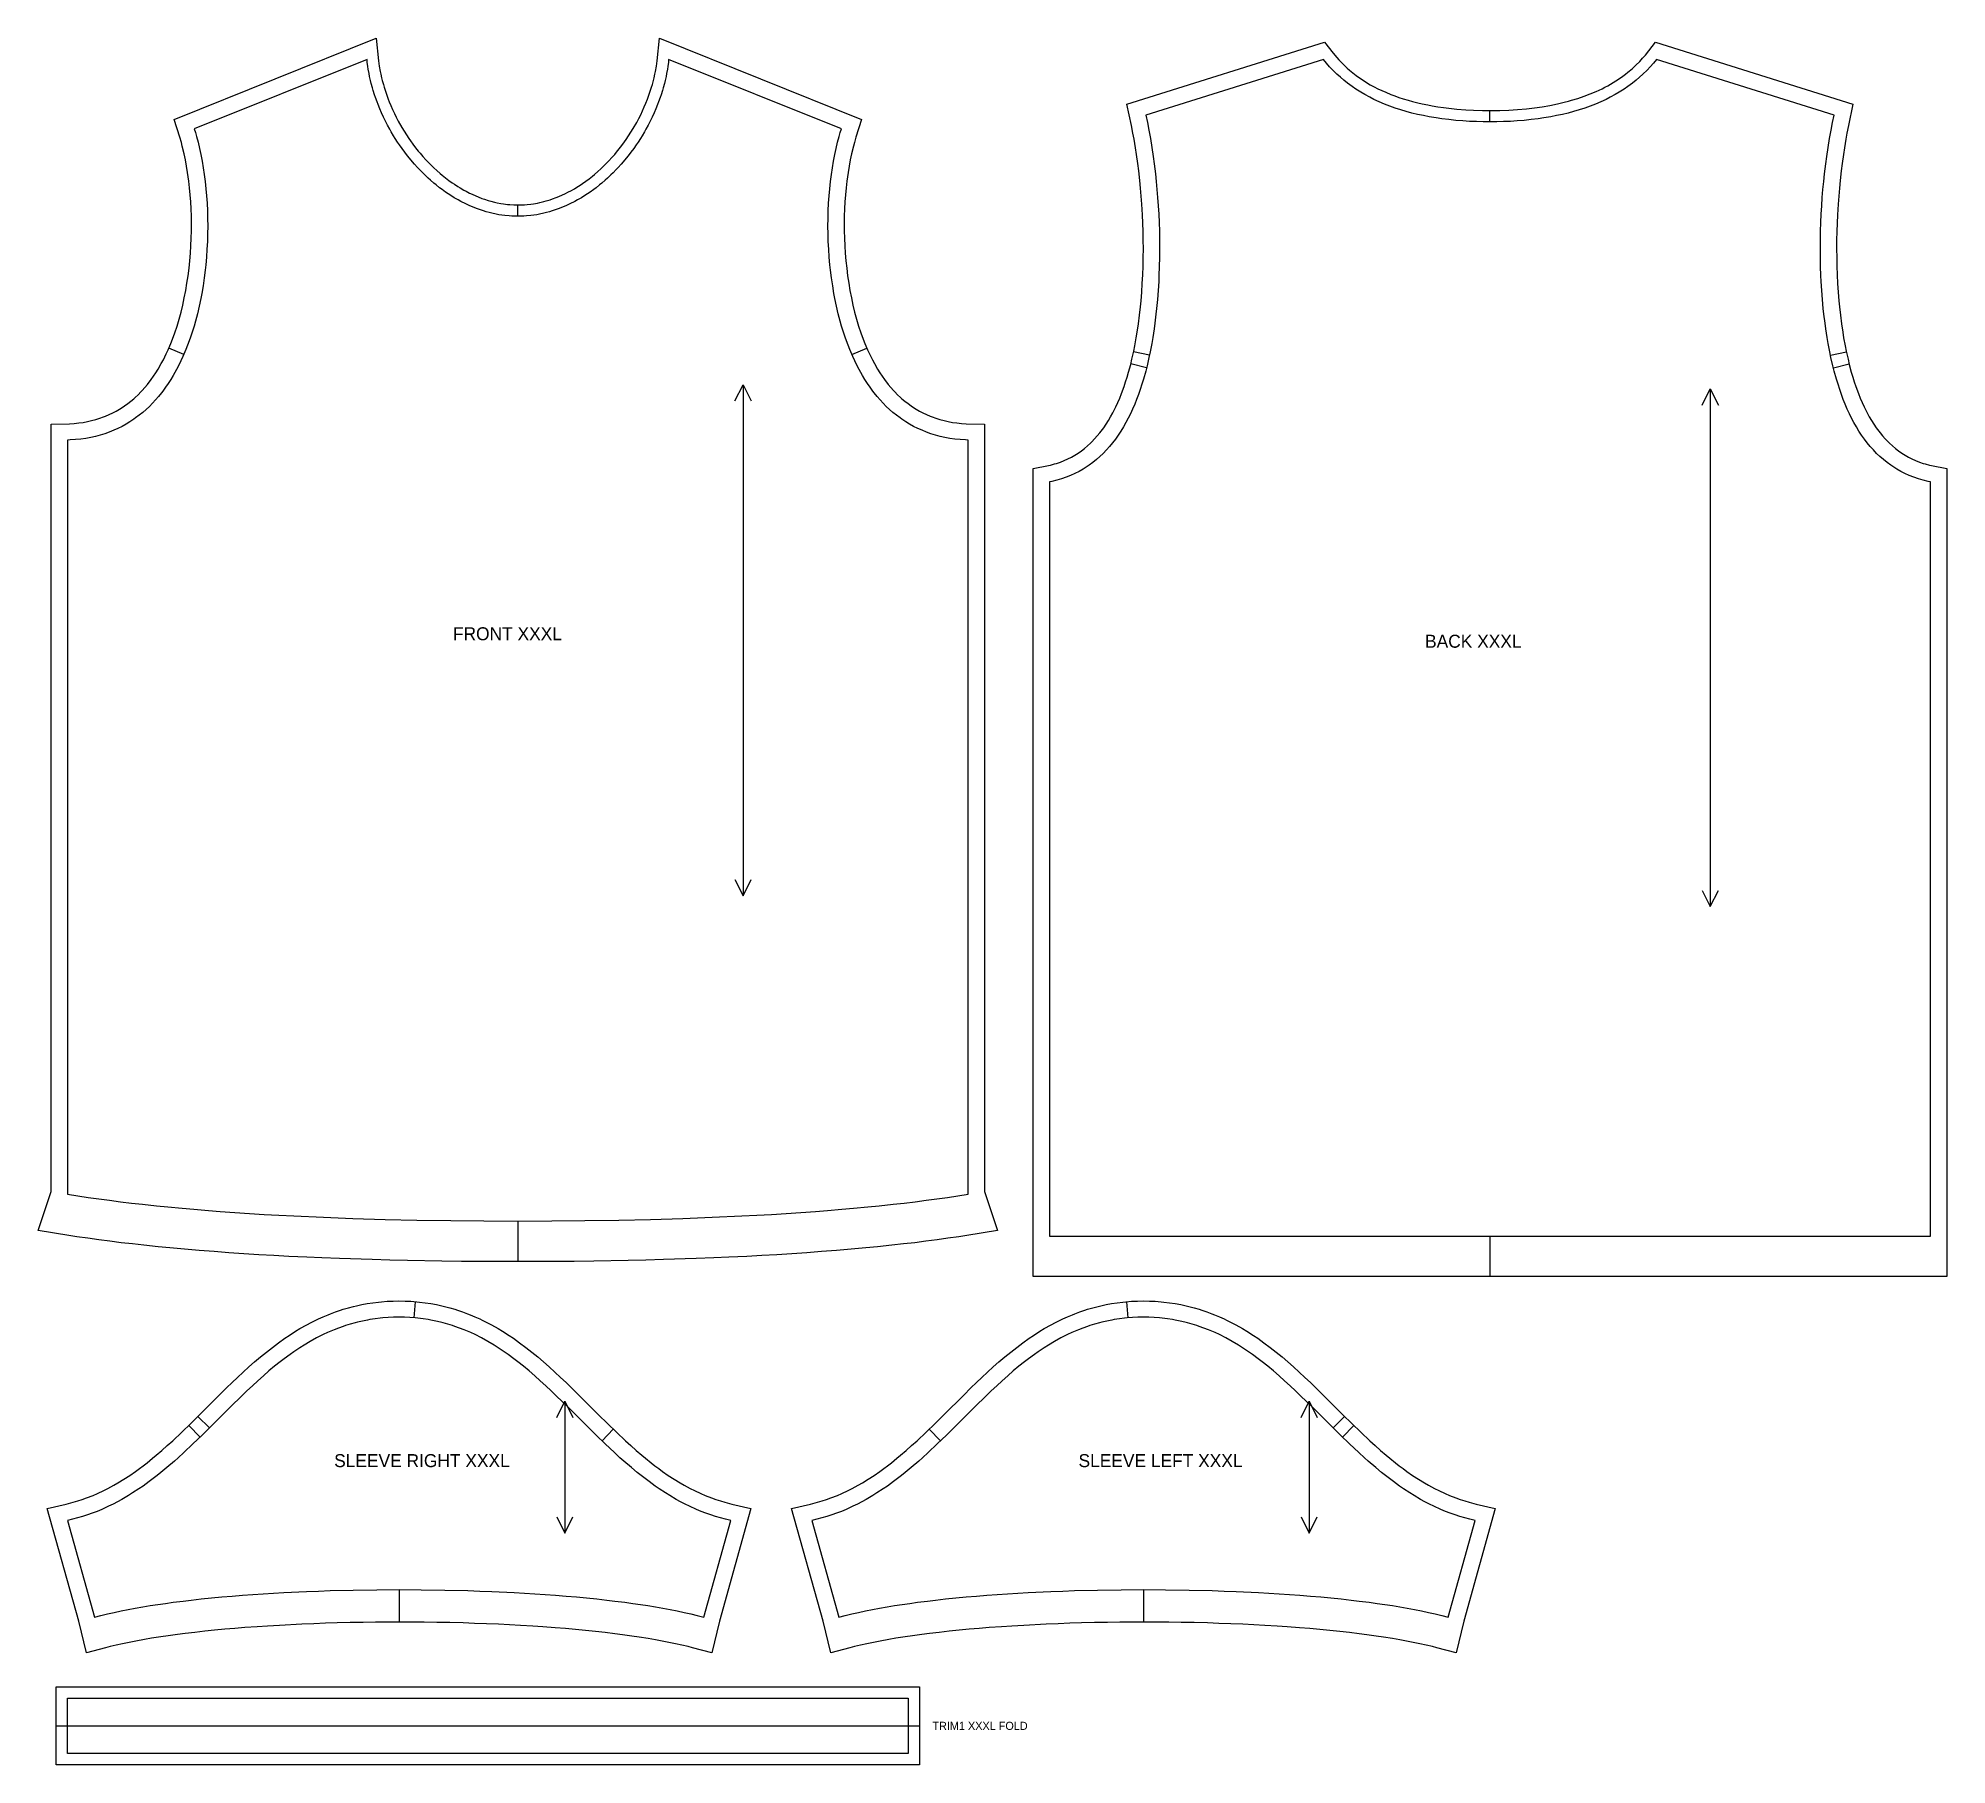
# Model space of a CAD drawing. Extents: x 17 to 1193, y 28 to 1092.
import ezdxf

# ---------------------------------------------------------------- set-up
doc = ezdxf.new("R2010")
doc.units = 0
for name, color, linetype in [('CUT', 7, 'CONTINUOUS'), ('FOLD', 6, 'CONTINUOUS'), ('GRAIN', 3, 'CONTINUOUS'), ('NOTCH', 1, 'CONTINUOUS'), ('SEW', 5, 'CONTINUOUS'), ('TEXT', 2, 'CONTINUOUS')]:
    doc.layers.add(name, color=color, linetype=linetype)

msp = doc.modelspace()

# ---------------------------------------------------------------- linework, layer by layer
at = {"layer": 'CUT'}
for points in [[(312.533, 988.827), (314.153, 988.849), (316.576, 988.963), (318.184, 989.093), (320.587, 989.366), (322.181, 989.599), (324.562, 990.024), (326.14, 990.357), (328.495, 990.929), (330.056, 991.359), (332.382, 992.073), (333.923, 992.595), (336.217, 993.446), (337.736, 994.058), (339.995, 995.041), (341.489, 995.739), (343.71, 996.85), (345.178, 997.631), (347.357, 998.864), (348.795, 999.726), (350.929, 1001.076), (352.336, 1002.015), (354.422, 1003.477), (356.476, 1005.005), (358.498, 1006.596), (359.827, 1007.691), (361.793, 1009.383), (363.722, 1011.132), (365.614, 1012.938), (366.854, 1014.171), (368.681, 1016.065), (370.468, 1018.008), (372.212, 1020), (373.351, 1021.353), (375.023, 1023.419), (376.648, 1025.527), (378.227, 1027.675), (379.253, 1029.128), (380.751, 1031.336), (382.198, 1033.578), (383.594, 1035.85), (385.801, 1039.7), (387.053, 1042.042), (388.248, 1044.407), (389.386, 1046.79), (390.465, 1049.191), (391.484, 1051.605), (392.441, 1054.031), (393.337, 1056.466), (394.169, 1058.907), (394.936, 1061.352), (395.412, 1062.983), (396.069, 1065.429), (396.47, 1067.057), (397.015, 1069.496), (397.34, 1071.118), (397.898, 1074.348), (398.33, 1077.555), (399.747, 1091.558), (524.249, 1041.494), (520.829, 1030.524), (519.89, 1027.233), (519.292, 1024.962), (518.169, 1020.241), (517.395, 1016.553), (516.685, 1012.745), (516.042, 1008.826), (515.294, 1003.438), (514.82, 999.286), (514.423, 995.048), (514.107, 990.731), (513.872, 986.345), (513.722, 981.898), (513.658, 977.399), (513.681, 972.857), (513.794, 968.281), (513.998, 963.682), (514.293, 959.068), (514.682, 954.449), (515.165, 949.836), (515.742, 945.236), (516.416, 940.661), (517.187, 936.121), (518.055, 931.624), (519.022, 927.18), (520.088, 922.799), (521.253, 918.491), (522.519, 914.264), (523.885, 910.127), (525.353, 906.09), (526.388, 903.458), (528.026, 899.604), (529.175, 897.102), (530.984, 893.453), (532.247, 891.094), (534.227, 887.67), (535.606, 885.466), (537.03, 883.326), (538.501, 881.253), (540.796, 878.271), (542.386, 876.368), (544.023, 874.536), (544.86, 873.646), (546.571, 871.92), (548.333, 870.266), (549.233, 869.466), (551.071, 867.921), (552.963, 866.449), (554.91, 865.051), (556.912, 863.728), (557.935, 863.095), (560.025, 861.886), (562.176, 860.755), (564.388, 859.702), (566.665, 858.73), (567.828, 858.275), (570.203, 857.428), (572.646, 856.667), (575.159, 855.995), (577.741, 855.415), (580.393, 854.931), (583.117, 854.546), (585.912, 854.264), (588.777, 854.09), (600.024, 853.744), (600.065, 381.143), (608.117, 357.126), (589.229, 354.055), (584.281, 353.293), (577.602, 352.315), (570.837, 351.379), (563.991, 350.484), (557.072, 349.628), (550.085, 348.811), (543.036, 348.032), (534.148, 347.11), (526.981, 346.412), (517.961, 345.589), (508.883, 344.818), (499.756, 344.097), (490.588, 343.426), (481.389, 342.802), (472.168, 342.224), (462.932, 341.691), (453.691, 341.201), (442.606, 340.666), (433.382, 340.265), (422.342, 339.833), (402.232, 339.174), (391.363, 338.883), (380.586, 338.636), (359.379, 338.268), (347.273, 338.122), (335.404, 338.024), (312.538, 337.949), (289.662, 338.024), (277.793, 338.122), (265.687, 338.268), (244.48, 338.636), (233.702, 338.883), (222.833, 339.174), (202.724, 339.833), (191.684, 340.265), (182.46, 340.666), (171.375, 341.201), (162.133, 341.691), (152.898, 342.224), (143.676, 342.802), (134.478, 343.426), (125.31, 344.097), (116.182, 344.818), (107.104, 345.589), (98.085, 346.412), (90.918, 347.11), (82.029, 348.032), (74.981, 348.811), (67.994, 349.628), (61.074, 350.484), (54.229, 351.379), (47.463, 352.315), (40.785, 353.293), (35.836, 354.055), (16.948, 357.126), (25, 381.143), (25.042, 853.744), (36.288, 854.09), (39.154, 854.264), (41.948, 854.546), (44.672, 854.931), (47.325, 855.415), (49.907, 855.995), (52.419, 856.667), (54.862, 857.428), (57.238, 858.275), (58.401, 858.73), (60.677, 859.702), (62.89, 860.755), (65.04, 861.886), (67.13, 863.095), (68.153, 863.728), (70.156, 865.051), (72.102, 866.449), (73.994, 867.921), (75.833, 869.466), (76.733, 870.266), (78.494, 871.92), (80.205, 873.646), (81.042, 874.536), (82.68, 876.368), (84.269, 878.271), (86.564, 881.253), (88.035, 883.326), (89.46, 885.466), (90.838, 887.67), (92.819, 891.094), (94.082, 893.453), (95.891, 897.102), (97.039, 899.604), (98.677, 903.458), (99.712, 906.09), (101.18, 910.127), (102.547, 914.264), (103.812, 918.491), (104.978, 922.799), (106.044, 927.18), (107.01, 931.624), (107.879, 936.121), (108.649, 940.661), (109.323, 945.236), (109.901, 949.836), (110.384, 954.449), (110.772, 959.068), (111.068, 963.682), (111.271, 968.281), (111.384, 972.857), (111.408, 977.399), (111.344, 981.898), (111.193, 986.345), (110.959, 990.731), (110.642, 995.048), (110.245, 999.286), (109.771, 1003.438), (109.024, 1008.826), (108.381, 1012.745), (107.67, 1016.553), (106.896, 1020.241), (105.773, 1024.962), (105.175, 1027.233), (104.237, 1030.524), (100.816, 1041.494), (225.318, 1091.558), (226.736, 1077.555), (227.168, 1074.348), (227.725, 1071.118), (228.05, 1069.496), (228.595, 1067.057), (228.996, 1065.429), (229.654, 1062.983), (230.129, 1061.352), (230.897, 1058.907), (231.729, 1056.466), (232.624, 1054.031), (233.256, 1052.413), (234.255, 1049.994), (235.314, 1047.589), (236.432, 1045.199), (237.608, 1042.828), (238.841, 1040.478), (241.018, 1036.614), (242.396, 1034.332), (243.827, 1032.08), (245.308, 1029.86), (246.323, 1028.399), (247.886, 1026.239), (249.496, 1024.117), (251.152, 1022.037), (252.281, 1020.674), (254.011, 1018.667), (255.784, 1016.707), (257.598, 1014.797), (258.829, 1013.552), (260.709, 1011.728), (262.626, 1009.96), (264.579, 1008.248), (265.901, 1007.14), (267.912, 1005.529), (269.956, 1003.98), (272.031, 1002.495), (273.431, 1001.542), (275.556, 1000.168), (276.988, 999.291), (279.159, 998.034), (280.62, 997.236), (282.833, 996.101), (284.322, 995.386), (286.574, 994.377), (288.088, 993.747), (290.376, 992.87), (291.912, 992.329), (294.232, 991.587), (295.789, 991.139), (298.139, 990.538), (299.714, 990.186), (302.089, 989.731), (303.681, 989.477), (306.079, 989.174), (307.685, 989.023), (310.104, 988.876), (311.722, 988.832)], [(911.587, 328.714), (630.131, 328.714), (630.064, 826.427), (639.504, 828.34), (640.798, 828.635), (643.324, 829.303), (644.555, 829.676), (646.958, 830.496), (649.283, 831.415), (651.531, 832.428), (653.707, 833.534), (655.812, 834.732), (657.85, 836.02), (659.824, 837.397), (661.736, 838.863), (663.588, 840.418), (665.383, 842.062), (666.259, 842.916), (667.971, 844.693), (669.63, 846.557), (671.235, 848.509), (672.789, 850.549), (673.547, 851.601), (675.024, 853.77), (676.452, 856.025), (677.829, 858.363), (679.157, 860.784), (681.056, 864.565), (682.26, 867.183), (683.416, 869.876), (684.524, 872.641), (686.096, 876.921), (687.084, 879.857), (688.025, 882.856), (688.92, 885.915), (690.176, 890.611), (690.956, 893.807), (692.043, 898.693), (692.713, 902.007), (693.637, 907.053), (694.2, 910.463), (694.965, 915.638), (695.64, 920.876), (696.224, 926.164), (696.564, 929.712), (697.004, 935.058), (697.359, 940.425), (697.633, 945.799), (697.827, 951.17), (697.944, 956.526), (697.986, 961.855), (697.956, 967.148), (697.857, 972.392), (697.691, 977.578), (697.461, 982.694), (697.061, 989.39), (696.695, 994.306), (696.277, 999.12), (695.811, 1003.824), (695.122, 1009.908), (694.559, 1014.321), (693.759, 1019.989), (693.127, 1024.071), (692.252, 1029.273), (691.58, 1032.988), (690.673, 1037.682), (687.887, 1050.973), (809.63, 1089.138), (815.013, 1082.232), (817.124, 1079.676), (818.44, 1078.199), (820.249, 1076.293), (821.646, 1074.912), (823.559, 1073.133), (825.031, 1071.845), (827.042, 1070.19), (829.105, 1068.603), (831.22, 1067.084), (833.384, 1065.631), (835.595, 1064.244), (837.853, 1062.92), (840.155, 1061.659), (842.499, 1060.46), (844.885, 1059.32), (847.309, 1058.24), (850.392, 1056.972), (852.898, 1056.02), (855.438, 1055.124), (858.008, 1054.282), (861.261, 1053.304), (863.893, 1052.579), (867.217, 1051.745), (869.899, 1051.132), (873.278, 1050.433), (875.999, 1049.926), (879.418, 1049.356), (882.852, 1048.854), (886.296, 1048.418), (891.125, 1047.914), (896.636, 1047.482), (901.437, 1047.222), (906.879, 1047.052), (912.256, 1047.008), (917.65, 1047.083), (923.105, 1047.285), (928.602, 1047.626), (934.119, 1048.115), (938.945, 1048.672), (943.756, 1049.356), (948.537, 1050.174), (953.275, 1051.132), (957.291, 1052.069), (959.941, 1052.756), (961.913, 1053.304), (965.811, 1054.487), (969.644, 1055.791), (973.403, 1057.218), (977.082, 1058.773), (980.675, 1060.46), (982.437, 1061.353), (984.176, 1062.282), (985.89, 1063.245), (987.579, 1064.244), (989.242, 1065.278), (990.878, 1066.349), (993.545, 1068.217), (995.107, 1069.388), (996.64, 1070.597), (999.128, 1072.699), (1001.528, 1074.912), (1003.837, 1077.237), (1005.616, 1079.179), (1007.329, 1081.196), (1013.544, 1089.138), (1135.287, 1050.973), (1132.501, 1037.682), (1131.594, 1032.988), (1130.921, 1029.273), (1130.047, 1024.071), (1129.415, 1019.989), (1128.614, 1014.321), (1128.052, 1009.908), (1127.363, 1003.824), (1126.896, 999.12), (1126.478, 994.306), (1126.113, 989.39), (1125.713, 982.694), (1125.483, 977.578), (1125.317, 972.392), (1125.217, 967.148), (1125.188, 961.855), (1125.23, 956.526), (1125.347, 951.17), (1125.541, 945.799), (1125.815, 940.425), (1126.17, 935.058), (1126.609, 929.712), (1126.95, 926.164), (1127.534, 920.876), (1128.208, 915.638), (1128.974, 910.463), (1129.537, 907.053), (1130.461, 902.007), (1131.13, 898.693), (1132.218, 893.807), (1132.998, 890.611), (1134.254, 885.915), (1135.149, 882.856), (1136.09, 879.857), (1137.078, 876.921), (1138.65, 872.641), (1139.758, 869.876), (1140.914, 867.183), (1142.118, 864.565), (1144.017, 860.784), (1145.345, 858.363), (1146.722, 856.025), (1148.149, 853.77), (1149.627, 851.601), (1150.385, 850.549), (1151.939, 848.509), (1153.544, 846.557), (1155.203, 844.693), (1156.914, 842.916), (1157.791, 842.062), (1159.586, 840.418), (1161.438, 838.863), (1163.35, 837.397), (1165.324, 836.02), (1167.362, 834.732), (1169.467, 833.534), (1171.643, 832.428), (1173.891, 831.415), (1176.216, 830.496), (1178.618, 829.676), (1179.85, 829.303), (1182.376, 828.635), (1183.67, 828.34), (1193.11, 826.427), (1193.043, 328.714), (916.188, 328.714)], [(239.342, 115.935), (224.854, 115.854), (217.184, 115.749), (209.265, 115.594), (201.124, 115.388), (193.993, 115.167), (186.741, 114.903), (179.389, 114.595), (165.721, 113.904), (158.201, 113.456), (151.92, 113.041), (144.386, 112.494), (138.125, 111.995), (131.893, 111.454), (125.705, 110.873), (119.572, 110.249), (113.508, 109.581), (107.526, 108.868), (102.808, 108.266), (97.005, 107.471), (92.446, 106.802), (86.863, 105.924), (82.497, 105.187), (77.174, 104.223), (73.031, 103.418), (68.997, 102.583), (65.078, 101.718), (61.281, 100.823), (58.516, 100.134), (46.698, 97.038), (41.926, 116.463), (22.55, 185.908), (34.279, 188.589), (35.708, 188.937), (38.538, 189.689), (41.329, 190.515), (44.083, 191.413), (46.8, 192.38), (50.809, 193.956), (53.44, 195.089), (57.326, 196.905), (59.878, 198.193), (63.652, 200.234), (66.134, 201.665), (69.809, 203.915), (73.43, 206.282), (77.002, 208.76), (79.359, 210.472), (81.697, 212.227), (84.017, 214.026), (87.467, 216.801), (89.749, 218.698), (93.147, 221.611), (96.52, 224.597), (99.87, 227.65), (105.416, 232.864), (110.929, 238.206), (116.43, 243.641), (128.581, 255.746), (133.05, 260.14), (136.43, 263.415), (139.841, 266.663), (143.288, 269.877), (146.776, 273.048), (150.312, 276.168), (153.9, 279.229), (157.547, 282.223), (161.26, 285.141), (165.045, 287.974), (168.908, 290.713), (171.53, 292.482), (175.537, 295.044), (178.26, 296.685), (182.427, 299.042), (185.261, 300.538), (188.143, 301.97), (189.602, 302.661), (192.557, 303.991), (195.562, 305.25), (197.084, 305.851), (200.165, 306.997), (203.298, 308.063), (204.884, 308.565), (208.096, 309.506), (211.361, 310.36), (213.013, 310.753), (216.356, 311.471), (219.752, 312.094), (223.2, 312.621), (226.7, 313.047), (228.469, 313.222), (232.044, 313.494), (235.669, 313.659), (239.266, 313.714), (243.015, 313.659), (246.64, 313.494), (250.215, 313.222), (251.984, 313.047), (255.484, 312.621), (258.932, 312.094), (262.328, 311.471), (265.671, 310.753), (267.323, 310.36), (270.588, 309.506), (273.799, 308.565), (275.386, 308.063), (278.519, 306.997), (281.6, 305.851), (283.122, 305.25), (286.127, 303.991), (289.082, 302.661), (290.541, 301.97), (293.423, 300.538), (296.257, 299.042), (300.424, 296.685), (303.147, 295.044), (307.154, 292.482), (309.776, 290.713), (313.639, 287.974), (317.423, 285.141), (321.137, 282.223), (324.784, 279.229), (328.372, 276.168), (331.908, 273.048), (335.396, 269.877), (338.843, 266.663), (342.254, 263.415), (345.634, 260.14), (350.103, 255.746), (362.254, 243.641), (367.755, 238.206), (373.268, 232.864), (378.814, 227.65), (382.164, 224.597), (385.537, 221.611), (388.935, 218.698), (391.217, 216.801), (394.667, 214.026), (396.987, 212.227), (399.325, 210.472), (401.681, 208.76), (405.254, 206.282), (408.875, 203.915), (412.55, 201.665), (415.032, 200.234), (418.806, 198.193), (421.358, 196.905), (425.244, 195.089), (427.874, 193.956), (431.884, 192.38), (434.601, 191.413), (437.355, 190.515), (440.146, 189.689), (442.975, 188.937), (444.405, 188.589), (456.134, 185.908), (436.758, 116.463), (431.986, 97.038), (420.168, 100.134), (417.403, 100.823), (413.606, 101.718), (409.687, 102.583), (405.653, 103.418), (401.51, 104.223), (397.264, 104.998), (392.921, 105.743), (387.365, 106.631), (382.826, 107.307), (377.046, 108.111), (372.344, 108.72), (366.379, 109.442), (360.331, 110.119), (354.211, 110.751), (348.032, 111.342), (341.808, 111.89), (335.552, 112.397), (328.02, 112.954), (321.739, 113.376), (314.214, 113.833), (300.528, 114.538), (293.161, 114.855), (285.892, 115.126), (278.739, 115.354), (270.569, 115.568), (262.617, 115.73), (254.909, 115.842), (240.336, 115.934)], [(698.026, 115.935), (683.538, 115.854), (675.868, 115.749), (667.949, 115.594), (659.808, 115.388), (652.677, 115.167), (645.425, 114.903), (638.073, 114.595), (624.405, 113.904), (616.885, 113.456), (610.604, 113.041), (603.07, 112.494), (596.809, 111.995), (590.577, 111.454), (584.389, 110.873), (578.256, 110.249), (572.192, 109.581), (566.21, 108.868), (561.492, 108.266), (555.689, 107.471), (551.13, 106.802), (545.547, 105.924), (541.181, 105.187), (535.858, 104.223), (531.715, 103.418), (527.681, 102.583), (523.762, 101.718), (519.965, 100.823), (517.2, 100.134), (505.382, 97.038), (500.61, 116.463), (481.234, 185.908), (492.963, 188.589), (494.392, 188.937), (497.222, 189.689), (500.013, 190.515), (502.767, 191.413), (505.484, 192.38), (509.493, 193.956), (512.124, 195.089), (516.01, 196.905), (518.562, 198.193), (522.336, 200.234), (524.818, 201.665), (528.493, 203.915), (532.114, 206.282), (535.686, 208.76), (538.043, 210.472), (540.381, 212.227), (542.701, 214.026), (546.151, 216.801), (548.433, 218.698), (551.831, 221.611), (555.204, 224.597), (558.554, 227.65), (564.1, 232.864), (569.613, 238.206), (575.114, 243.641), (587.265, 255.746), (591.734, 260.14), (595.114, 263.415), (598.525, 266.663), (601.972, 269.877), (605.46, 273.048), (608.995, 276.168), (612.584, 279.229), (616.231, 282.223), (619.944, 285.141), (623.729, 287.974), (627.592, 290.713), (630.214, 292.482), (634.221, 295.044), (636.944, 296.685), (641.11, 299.042), (643.945, 300.538), (646.827, 301.97), (648.286, 302.661), (651.241, 303.991), (654.246, 305.25), (655.767, 305.851), (658.849, 306.997), (661.982, 308.063), (663.568, 308.565), (666.78, 309.506), (670.045, 310.36), (671.697, 310.753), (675.04, 311.471), (678.436, 312.094), (681.884, 312.621), (685.384, 313.047), (687.153, 313.222), (690.728, 313.494), (694.353, 313.659), (697.95, 313.714), (701.699, 313.659), (705.324, 313.494), (708.899, 313.222), (710.668, 313.047), (714.167, 312.621), (717.616, 312.094), (721.011, 311.471), (724.355, 310.753), (726.007, 310.36), (729.272, 309.506), (732.483, 308.565), (734.07, 308.063), (737.203, 306.997), (740.284, 305.851), (741.806, 305.25), (744.811, 303.991), (747.766, 302.661), (749.225, 301.97), (752.107, 300.538), (754.941, 299.042), (759.108, 296.685), (761.831, 295.044), (765.838, 292.482), (768.46, 290.713), (772.323, 287.974), (776.107, 285.141), (779.82, 282.223), (783.468, 279.229), (787.056, 276.168), (790.592, 273.048), (794.08, 269.877), (797.527, 266.663), (800.938, 263.415), (804.318, 260.14), (808.787, 255.746), (820.938, 243.641), (826.438, 238.206), (831.952, 232.864), (837.498, 227.65), (840.848, 224.597), (844.22, 221.611), (847.619, 218.698), (849.901, 216.801), (853.351, 214.026), (855.671, 212.227), (858.009, 210.472), (860.365, 208.76), (863.938, 206.282), (867.559, 203.915), (871.234, 201.665), (873.716, 200.234), (877.49, 198.193), (880.042, 196.905), (883.928, 195.089), (886.558, 193.956), (890.568, 192.38), (893.285, 191.413), (896.039, 190.515), (898.83, 189.689), (901.659, 188.937), (903.089, 188.589), (914.818, 185.908), (895.442, 116.463), (890.67, 97.038), (878.852, 100.134), (876.087, 100.823), (872.29, 101.718), (868.371, 102.583), (864.337, 103.418), (860.194, 104.223), (855.948, 104.998), (851.605, 105.743), (846.049, 106.631), (841.51, 107.307), (835.73, 108.111), (831.027, 108.72), (825.063, 109.442), (819.015, 110.119), (812.895, 110.751), (806.716, 111.342), (800.492, 111.89), (794.236, 112.397), (786.704, 112.954), (780.422, 113.376), (772.898, 113.833), (759.212, 114.538), (751.845, 114.855), (744.576, 115.126), (737.423, 115.354), (729.253, 115.568), (721.301, 115.73), (713.593, 115.842), (699.02, 115.934)], [(28, 76), (560, 76), (560, 28), (28, 28)]]:
    msp.add_lwpolyline(points, close=True, dxfattribs=at)
at = {"layer": 'FOLD'}
msp.add_lwpolyline([(28, 52), (560, 52)], dxfattribs=at)
at = {"layer": 'GRAIN'}
for points in [[(446.299, 868.132), (451.299, 878.132), (456.299, 868.132)], [(451.299, 878.132), (451.299, 563.298)], [(1042.348, 865.546), (1047.348, 875.546), (1052.348, 865.546)], [(1047.348, 875.546), (1047.348, 556.649)], [(446.299, 573.298), (451.299, 563.298), (456.299, 573.298)], [(1042.348, 566.649), (1047.348, 556.649), (1052.348, 566.649)], [(336.513, 241.994), (341.513, 251.994), (346.513, 241.994)], [(341.513, 251.994), (341.513, 170.72)], [(795.197, 241.994), (800.197, 251.994), (805.197, 241.994)], [(800.197, 251.994), (800.197, 170.72)], [(336.513, 180.72), (341.513, 170.72), (346.513, 180.72)], [(795.197, 180.72), (800.197, 170.72), (805.197, 180.72)]]:
    msp.add_lwpolyline(points, dxfattribs=at)
at = {"layer": 'NOTCH'}
for points in [[(911.587, 1040.007), (911.577, 1047.007)], [(312.533, 981.827), (312.485, 988.827)], [(106.68, 896.69), (97.521, 900.704)], [(518.385, 896.69), (527.544, 900.704)], [(701.753, 896.278), (691.975, 898.372)], [(1121.421, 896.278), (1131.199, 898.372)], [(699.951, 888.484), (690.247, 890.898)], [(1123.222, 888.484), (1132.927, 890.898)], [(312.533, 362.949), (312.538, 337.949)], [(911.587, 353.714), (911.587, 328.714)], [(248.664, 303.317), (249.498, 313.282)], [(688.703, 303.317), (687.87, 313.282)], [(116.74, 229.902), (109.763, 237.066)], [(122.44, 235.516), (115.392, 242.611)], [(814.928, 235.516), (821.975, 242.611)], [(820.627, 229.902), (827.604, 237.066)], [(364.431, 227.487), (371.373, 234.686)], [(572.936, 227.487), (565.995, 234.686)], [(239.342, 135.935), (239.334, 115.935)], [(698.026, 135.935), (698.018, 115.935)]]:
    msp.add_lwpolyline(points, dxfattribs=at)
at = {"layer": 'SEW'}
for points in [[(312.533, 362.949), (333.578, 363.013), (353.857, 363.198), (374.759, 363.525), (394.324, 363.966), (414.162, 364.559), (432.345, 365.243), (450.596, 366.076), (459.725, 366.553), (468.844, 367.071), (477.945, 367.632), (487.02, 368.237), (496.058, 368.889), (503.256, 369.445), (512.205, 370.183), (519.32, 370.81), (528.148, 371.639), (535.151, 372.341), (543.822, 373.266), (550.684, 374.046), (557.473, 374.862), (564.182, 375.715), (570.804, 376.606), (577.331, 377.535), (583.754, 378.503), (590.066, 379.511), (590.025, 844.047), (588.368, 844.099), (585.107, 844.297), (581.916, 844.619), (578.796, 845.06), (575.747, 845.616), (572.771, 846.284), (569.867, 847.061), (567.036, 847.942), (564.278, 848.926), (561.592, 850.009), (558.978, 851.188), (556.436, 852.461), (553.965, 853.825), (551.565, 855.278), (549.235, 856.817), (548.096, 857.618), (545.87, 859.283), (543.712, 861.029), (541.621, 862.853), (539.596, 864.755), (537.637, 866.731), (535.742, 868.78), (533.911, 870.899), (532.142, 873.087), (531.281, 874.206), (529.605, 876.494), (527.989, 878.845), (526.432, 881.258), (524.933, 883.73), (522.793, 887.546), (521.437, 890.158), (520.137, 892.823), (518.89, 895.537), (517.122, 899.698), (516.009, 902.528), (514.437, 906.852), (513.453, 909.783), (512.071, 914.247), (511.212, 917.265), (510.015, 921.848), (508.926, 926.49), (507.944, 931.184), (507.347, 934.337), (506.539, 939.097), (505.834, 943.885), (505.23, 948.693), (504.883, 951.904), (504.445, 956.724), (504.104, 961.539), (503.86, 966.341), (503.711, 971.121), (503.656, 975.869), (503.692, 980.578), (503.82, 985.239), (504.035, 989.843), (504.338, 994.382), (504.726, 998.848), (505.196, 1003.233), (505.747, 1007.529), (506.375, 1011.729), (507.078, 1015.826), (507.852, 1019.812), (508.695, 1023.683), (509.602, 1027.43), (510.57, 1031.048), (511.247, 1033.386), (511.948, 1035.662), (405.466, 1078.48), (405.284, 1076.753), (404.946, 1074.153), (404.679, 1072.415), (404.216, 1069.803), (403.866, 1068.059), (403.281, 1065.442), (402.852, 1063.697), (402.148, 1061.08), (401.64, 1059.338), (400.821, 1056.729), (400.238, 1054.994), (399.307, 1052.4), (398.65, 1050.676), (397.61, 1048.102), (396.507, 1045.544), (395.342, 1043.003), (394.115, 1040.482), (392.829, 1037.984), (391.483, 1035.51), (390.554, 1033.876), (389.113, 1031.449), (388.121, 1029.848), (386.588, 1027.473), (385.536, 1025.909), (383.914, 1023.594), (382.24, 1021.317), (380.516, 1019.081), (379.339, 1017.614), (377.532, 1015.45), (376.301, 1014.034), (374.416, 1011.949), (373.134, 1010.588), (371.173, 1008.588), (369.841, 1007.286), (367.807, 1005.378), (366.428, 1004.137), (364.325, 1002.327), (362.9, 1001.154), (360.73, 999.446), (359.262, 998.344), (357.028, 996.746), (355.518, 995.718), (353.224, 994.235), (351.675, 993.286), (349.323, 991.924), (347.736, 991.058), (344.52, 989.43), (342.072, 988.301), (340.423, 987.594), (337.926, 986.604), (336.245, 985.991), (333.702, 985.146), (331.992, 984.632), (330.271, 984.158), (328.539, 983.726), (325.921, 983.158), (324.164, 982.832), (322.398, 982.551), (320.622, 982.315), (317.943, 982.046), (316.147, 981.925), (314.343, 981.851), (312.533, 981.827), (310.722, 981.851), (308.919, 981.925), (307.123, 982.046), (304.443, 982.315), (302.668, 982.551), (300.901, 982.832), (299.144, 983.158), (296.527, 983.726), (294.795, 984.158), (293.074, 984.632), (291.364, 985.146), (288.82, 985.991), (287.14, 986.604), (284.642, 987.594), (282.994, 988.301), (280.545, 989.43), (277.329, 991.058), (275.743, 991.924), (273.391, 993.286), (271.842, 994.235), (269.547, 995.718), (268.038, 996.746), (265.804, 998.344), (264.336, 999.446), (262.166, 1001.154), (260.741, 1002.327), (258.638, 1004.137), (257.258, 1005.378), (255.225, 1007.286), (253.893, 1008.588), (251.932, 1010.588), (250.649, 1011.949), (248.764, 1014.034), (247.533, 1015.45), (245.727, 1017.614), (244.55, 1019.081), (242.825, 1021.317), (241.151, 1023.594), (239.529, 1025.909), (238.477, 1027.473), (236.944, 1029.848), (235.953, 1031.449), (234.512, 1033.876), (233.582, 1035.51), (232.237, 1037.984), (230.95, 1040.482), (229.724, 1043.003), (228.558, 1045.544), (227.455, 1048.102), (226.416, 1050.676), (225.759, 1052.4), (224.828, 1054.994), (224.244, 1056.729), (223.425, 1059.338), (222.918, 1061.08), (222.214, 1063.697), (221.784, 1065.442), (221.199, 1068.059), (220.85, 1069.803), (220.387, 1072.415), (220.12, 1074.153), (219.782, 1076.753), (219.599, 1078.48), (113.118, 1035.662), (113.819, 1033.386), (114.496, 1031.048), (115.464, 1027.43), (116.371, 1023.683), (117.214, 1019.812), (117.988, 1015.826), (118.691, 1011.729), (119.319, 1007.529), (119.869, 1003.233), (120.34, 998.848), (120.727, 994.382), (121.03, 989.843), (121.246, 985.239), (121.373, 980.578), (121.41, 975.869), (121.354, 971.121), (121.205, 966.341), (120.961, 961.539), (120.621, 956.724), (120.183, 951.904), (119.835, 948.693), (119.231, 943.885), (118.526, 939.097), (117.718, 934.337), (117.122, 931.184), (116.14, 926.49), (115.051, 921.848), (113.854, 917.265), (112.994, 914.247), (111.613, 909.783), (110.629, 906.852), (109.057, 902.528), (107.944, 899.698), (106.175, 895.537), (104.929, 892.823), (103.628, 890.158), (102.272, 887.546), (100.132, 883.73), (98.634, 881.258), (97.077, 878.845), (95.461, 876.494), (93.784, 874.206), (92.923, 873.087), (91.155, 870.899), (89.323, 868.78), (87.429, 866.731), (85.469, 864.755), (83.445, 862.853), (81.354, 861.029), (79.195, 859.283), (76.969, 857.618), (75.83, 856.817), (73.5, 855.278), (71.1, 853.825), (68.629, 852.461), (66.087, 851.188), (63.473, 850.009), (60.788, 848.926), (58.029, 847.942), (55.198, 847.061), (52.294, 846.284), (49.318, 845.616), (46.27, 845.06), (43.15, 844.619), (39.959, 844.297), (36.697, 844.099), (35.041, 844.047), (35, 379.511), (41.312, 378.503), (47.735, 377.535), (54.262, 376.606), (60.883, 375.715), (67.592, 374.862), (74.382, 374.046), (81.244, 373.266), (89.915, 372.341), (96.918, 371.639), (105.746, 370.81), (112.86, 370.183), (121.809, 369.445), (129.008, 368.889), (138.046, 368.237), (147.12, 367.632), (156.221, 367.071), (165.341, 366.553), (174.47, 366.076), (192.72, 365.243), (210.904, 364.559), (230.741, 363.966), (250.307, 363.525), (271.208, 363.198), (291.487, 363.013)], [(911.587, 353.714), (1183.039, 353.714), (1183.108, 818.251), (1181.566, 818.564), (1178.545, 819.288), (1175.61, 820.139), (1172.761, 821.112), (1169.999, 822.203), (1167.321, 823.41), (1164.727, 824.729), (1162.217, 826.157), (1160.993, 826.911), (1158.607, 828.496), (1156.301, 830.184), (1154.075, 831.97), (1151.928, 833.853), (1149.858, 835.831), (1147.864, 837.899), (1145.944, 840.058), (1144.098, 842.303), (1142.322, 844.633), (1140.617, 847.045), (1138.981, 849.538), (1137.411, 852.108), (1135.907, 854.754), (1134.468, 857.473), (1133.091, 860.263), (1131.775, 863.121), (1130.52, 866.045), (1129.323, 869.033), (1128.184, 872.083), (1127.101, 875.19), (1126.072, 878.354), (1125.098, 881.571), (1123.733, 886.491), (1122.888, 889.83), (1121.712, 894.92), (1120.988, 898.363), (1119.991, 903.596), (1119.384, 907.126), (1118.556, 912.474), (1118.059, 916.071), (1117.393, 921.506), (1117.001, 925.152), (1116.489, 930.645), (1116.066, 936.159), (1115.729, 941.682), (1115.55, 945.365), (1115.351, 950.881), (1115.231, 956.377), (1115.188, 961.845), (1115.218, 967.271), (1115.32, 972.648), (1115.49, 977.963), (1115.726, 983.206), (1116.024, 988.369), (1116.38, 993.441), (1116.791, 998.413), (1117.253, 1003.275), (1117.762, 1008.02), (1118.506, 1014.148), (1119.106, 1018.585), (1119.954, 1024.276), (1120.845, 1029.693), (1121.763, 1034.82), (1122.695, 1039.643), (1123.625, 1044.149), (1014.112, 1078.48), (1012.283, 1076.201), (1010.383, 1074.007), (1008.416, 1071.897), (1005.866, 1069.375), (1003.759, 1067.45), (1001.593, 1065.605), (999.374, 1063.838), (996.526, 1061.74), (994.192, 1060.146), (991.209, 1058.258), (988.772, 1056.83), (985.669, 1055.144), (983.141, 1053.873), (979.93, 1052.379), (976.665, 1050.987), (973.35, 1049.694), (969.99, 1048.497), (966.588, 1047.393), (963.149, 1046.379), (959.677, 1045.451), (956.177, 1044.608), (952.652, 1043.846), (949.109, 1043.162), (944.837, 1042.44), (941.267, 1041.918), (936.978, 1041.383), (932.69, 1040.943), (928.414, 1040.594), (924.157, 1040.33), (919.928, 1040.147), (915.735, 1040.041), (911.587, 1040.007), (907.439, 1040.041), (903.246, 1040.147), (899.017, 1040.33), (894.76, 1040.594), (890.483, 1040.943), (886.196, 1041.383), (881.907, 1041.918), (878.337, 1042.44), (874.065, 1043.162), (870.521, 1043.846), (866.997, 1044.608), (863.497, 1045.451), (860.025, 1046.379), (856.586, 1047.393), (853.184, 1048.497), (849.824, 1049.694), (846.509, 1050.987), (843.244, 1052.379), (840.033, 1053.873), (837.505, 1055.144), (834.401, 1056.83), (831.965, 1058.258), (828.982, 1060.146), (826.648, 1061.74), (823.8, 1063.838), (821.58, 1065.605), (819.415, 1067.45), (817.308, 1069.375), (814.758, 1071.897), (812.791, 1074.007), (810.891, 1076.201), (809.062, 1078.48), (699.549, 1044.149), (700.479, 1039.643), (701.411, 1034.82), (702.329, 1029.693), (703.219, 1024.276), (704.067, 1018.585), (704.668, 1014.148), (705.412, 1008.02), (705.921, 1003.275), (706.383, 998.413), (706.794, 993.441), (707.15, 988.369), (707.448, 983.206), (707.683, 977.963), (707.854, 972.648), (707.956, 967.271), (707.986, 961.845), (707.943, 956.377), (707.823, 950.881), (707.624, 945.365), (707.445, 941.682), (707.108, 936.159), (706.685, 930.645), (706.172, 925.152), (705.78, 921.506), (705.114, 916.071), (704.617, 912.474), (703.79, 907.126), (703.183, 903.596), (702.185, 898.363), (701.462, 894.92), (700.286, 889.83), (699.44, 886.491), (698.076, 881.571), (697.102, 878.354), (696.073, 875.19), (694.99, 872.083), (693.85, 869.033), (692.654, 866.045), (691.398, 863.121), (690.083, 860.263), (688.706, 857.473), (687.267, 854.754), (685.763, 852.108), (684.193, 849.538), (682.557, 847.045), (680.852, 844.633), (679.076, 842.303), (677.23, 840.058), (675.31, 837.899), (673.316, 835.831), (671.246, 833.853), (669.098, 831.97), (666.873, 830.184), (664.567, 828.496), (662.181, 826.911), (660.957, 826.157), (658.447, 824.729), (655.853, 823.41), (653.175, 822.203), (650.412, 821.112), (647.564, 820.139), (644.629, 819.288), (641.608, 818.564), (640.066, 818.251), (640.135, 353.714)], [(239.342, 135.935), (252.96, 135.865), (267.547, 135.639), (281.728, 135.273), (289.03, 135.028), (296.447, 134.737), (310.277, 134.081), (323.019, 133.335), (335.823, 132.436), (342.217, 131.926), (348.588, 131.374), (354.926, 130.778), (361.218, 130.137), (367.451, 129.451), (372.388, 128.868), (378.488, 128.095), (383.302, 127.441), (388.054, 126.754), (392.736, 126.034), (397.343, 125.281), (401.871, 124.492), (406.313, 123.669), (410.666, 122.81), (414.924, 121.914), (419.082, 120.981), (423.137, 120.01), (427.084, 119), (443.684, 178.496), (440.54, 179.238), (437.441, 180.062), (434.386, 180.966), (431.375, 181.948), (428.408, 183.003), (425.483, 184.131), (422.601, 185.329), (418.355, 187.251), (415.575, 188.613), (412.833, 190.036), (410.129, 191.518), (406.141, 193.847), (403.526, 195.466), (399.665, 197.989), (397.13, 199.731), (393.383, 202.428), (390.92, 204.279), (388.483, 206.168), (386.07, 208.095), (382.494, 211.049), (377.799, 215.095), (375.48, 217.16), (372.032, 220.301), (366.358, 225.636), (360.755, 231.064), (355.203, 236.55), (343.069, 248.638), (336.435, 255.135), (333.098, 258.332), (329.744, 261.483), (326.365, 264.582), (322.959, 267.62), (319.519, 270.589), (316.041, 273.482), (312.519, 276.292), (310.145, 278.114), (306.539, 280.767), (304.104, 282.477), (300.399, 284.951), (297.893, 286.535), (294.074, 288.809), (290.179, 290.953), (286.203, 292.959), (283.505, 294.216), (279.383, 295.975), (276.582, 297.06), (273.738, 298.073), (272.3, 298.551), (269.389, 299.449), (266.431, 300.269), (264.935, 300.649), (261.907, 301.346), (258.83, 301.959), (257.274, 302.233), (254.124, 302.714), (250.925, 303.104), (249.307, 303.264), (246.034, 303.512), (242.712, 303.663), (239.342, 303.714), (235.972, 303.663), (232.65, 303.512), (229.377, 303.264), (227.759, 303.104), (224.56, 302.714), (221.41, 302.233), (219.854, 301.959), (216.777, 301.346), (213.749, 300.649), (212.253, 300.269), (209.295, 299.449), (206.384, 298.551), (204.946, 298.073), (202.102, 297.06), (199.301, 295.975), (195.179, 294.216), (192.481, 292.959), (188.505, 290.953), (184.61, 288.809), (180.791, 286.535), (178.285, 284.951), (174.58, 282.477), (172.145, 280.767), (168.539, 278.114), (166.165, 276.292), (162.643, 273.482), (159.165, 270.589), (155.725, 267.62), (152.319, 264.582), (148.94, 261.483), (145.585, 258.332), (142.249, 255.135), (135.615, 248.638), (123.481, 236.55), (117.929, 231.064), (112.326, 225.636), (106.652, 220.301), (103.204, 217.16), (100.885, 215.095), (96.19, 211.049), (92.614, 208.095), (90.201, 206.168), (87.764, 204.279), (85.301, 202.428), (81.554, 199.731), (79.019, 197.989), (75.158, 195.466), (72.543, 193.847), (68.555, 191.518), (65.851, 190.036), (63.109, 188.613), (60.329, 187.251), (56.083, 185.329), (53.201, 184.131), (50.276, 183.003), (47.309, 181.948), (44.298, 180.966), (41.243, 180.062), (38.144, 179.238), (35, 178.496), (51.6, 119), (55.547, 120.01), (59.602, 120.981), (63.76, 121.914), (68.018, 122.81), (72.371, 123.669), (76.813, 124.492), (81.341, 125.281), (85.948, 126.034), (90.63, 126.754), (95.382, 127.441), (100.196, 128.095), (106.296, 128.868), (111.233, 129.451), (117.466, 130.137), (123.758, 130.778), (130.095, 131.374), (136.467, 131.926), (142.861, 132.436), (155.665, 133.335), (168.407, 134.081), (182.237, 134.737), (189.654, 135.028), (196.956, 135.273), (211.137, 135.639), (225.724, 135.865)], [(698.026, 135.935), (711.644, 135.865), (726.231, 135.639), (740.412, 135.273), (747.714, 135.028), (755.131, 134.737), (768.96, 134.081), (781.703, 133.335), (794.507, 132.436), (800.9, 131.926), (807.272, 131.374), (813.61, 130.778), (819.902, 130.137), (826.135, 129.451), (831.072, 128.868), (837.172, 128.095), (841.986, 127.441), (846.738, 126.754), (851.419, 126.034), (856.027, 125.281), (860.554, 124.492), (864.997, 123.669), (869.35, 122.81), (873.608, 121.914), (877.766, 120.981), (881.821, 120.01), (885.768, 119), (902.368, 178.496), (899.224, 179.238), (896.125, 180.062), (893.07, 180.966), (890.059, 181.948), (887.092, 183.003), (884.167, 184.131), (881.285, 185.329), (877.039, 187.251), (874.259, 188.613), (871.517, 190.036), (868.813, 191.518), (864.825, 193.847), (862.21, 195.466), (858.349, 197.989), (855.814, 199.731), (852.067, 202.428), (849.604, 204.279), (847.166, 206.168), (844.754, 208.095), (841.178, 211.049), (836.483, 215.095), (834.164, 217.16), (830.716, 220.301), (825.042, 225.636), (819.439, 231.064), (813.887, 236.55), (801.753, 248.638), (795.118, 255.135), (791.782, 258.332), (788.428, 261.483), (785.049, 264.582), (781.643, 267.62), (778.203, 270.589), (774.725, 273.482), (771.203, 276.292), (768.829, 278.114), (765.223, 280.767), (762.788, 282.477), (759.083, 284.951), (756.577, 286.535), (752.758, 288.809), (748.863, 290.953), (744.887, 292.959), (742.189, 294.216), (738.066, 295.975), (735.266, 297.06), (732.422, 298.073), (730.984, 298.551), (728.072, 299.449), (725.115, 300.269), (723.619, 300.649), (720.591, 301.346), (717.514, 301.959), (715.958, 302.233), (712.808, 302.714), (709.609, 303.104), (707.991, 303.264), (704.718, 303.512), (701.396, 303.663), (698.026, 303.714), (694.656, 303.663), (691.334, 303.512), (688.061, 303.264), (686.443, 303.104), (683.244, 302.714), (680.094, 302.233), (678.538, 301.959), (675.461, 301.346), (672.433, 300.649), (670.937, 300.269), (667.979, 299.449), (665.068, 298.551), (663.63, 298.073), (660.786, 297.06), (657.985, 295.975), (653.863, 294.216), (651.165, 292.959), (647.189, 290.953), (643.294, 288.809), (639.475, 286.535), (636.969, 284.951), (633.264, 282.477), (630.829, 280.767), (627.223, 278.114), (624.849, 276.292), (621.327, 273.482), (617.849, 270.589), (614.409, 267.62), (611.003, 264.582), (607.624, 261.483), (604.269, 258.332), (600.933, 255.135), (594.299, 248.638), (582.164, 236.55), (576.613, 231.064), (571.01, 225.636), (565.336, 220.301), (561.888, 217.16), (559.569, 215.095), (554.874, 211.049), (551.298, 208.095), (548.885, 206.168), (546.448, 204.279), (543.985, 202.428), (540.238, 199.731), (537.703, 197.989), (533.842, 195.466), (531.226, 193.847), (527.239, 191.518), (524.535, 190.036), (521.793, 188.613), (519.013, 187.251), (514.767, 185.329), (511.885, 184.131), (508.96, 183.003), (505.993, 181.948), (502.982, 180.966), (499.927, 180.062), (496.828, 179.238), (493.684, 178.496), (510.284, 119), (514.231, 120.01), (518.286, 120.981), (522.444, 121.914), (526.702, 122.81), (531.055, 123.669), (535.497, 124.492), (540.025, 125.281), (544.632, 126.034), (549.314, 126.754), (554.065, 127.441), (558.88, 128.095), (564.979, 128.868), (569.916, 129.451), (576.15, 130.137), (582.442, 130.778), (588.779, 131.374), (595.151, 131.926), (601.545, 132.436), (614.349, 133.335), (627.091, 134.081), (640.921, 134.737), (648.338, 135.028), (655.64, 135.273), (669.821, 135.639), (684.408, 135.865)], [(35, 69), (553, 69), (553, 35), (35, 35)]]:
    msp.add_lwpolyline(points, close=True, dxfattribs=at)

# ---------------------------------------------------------------- texts
at = {"layer": 'TEXT'}
for s, height, p in [('FRONT XXXL', 8, (272.53, 720.71)), ('BACK XXXL', 8, (871.59, 716.1)), ('SLEEVE RIGHT XXXL', 8, (199.34, 211.36)), ('SLEEVE LEFT XXXL', 8, (658.03, 211.36)), ('TRIM1 XXXL FOLD', 5, (568, 49.5))]:
    msp.add_text(s, height=height, dxfattribs=at).set_placement(p)

doc.saveas('drawing.dxf')
